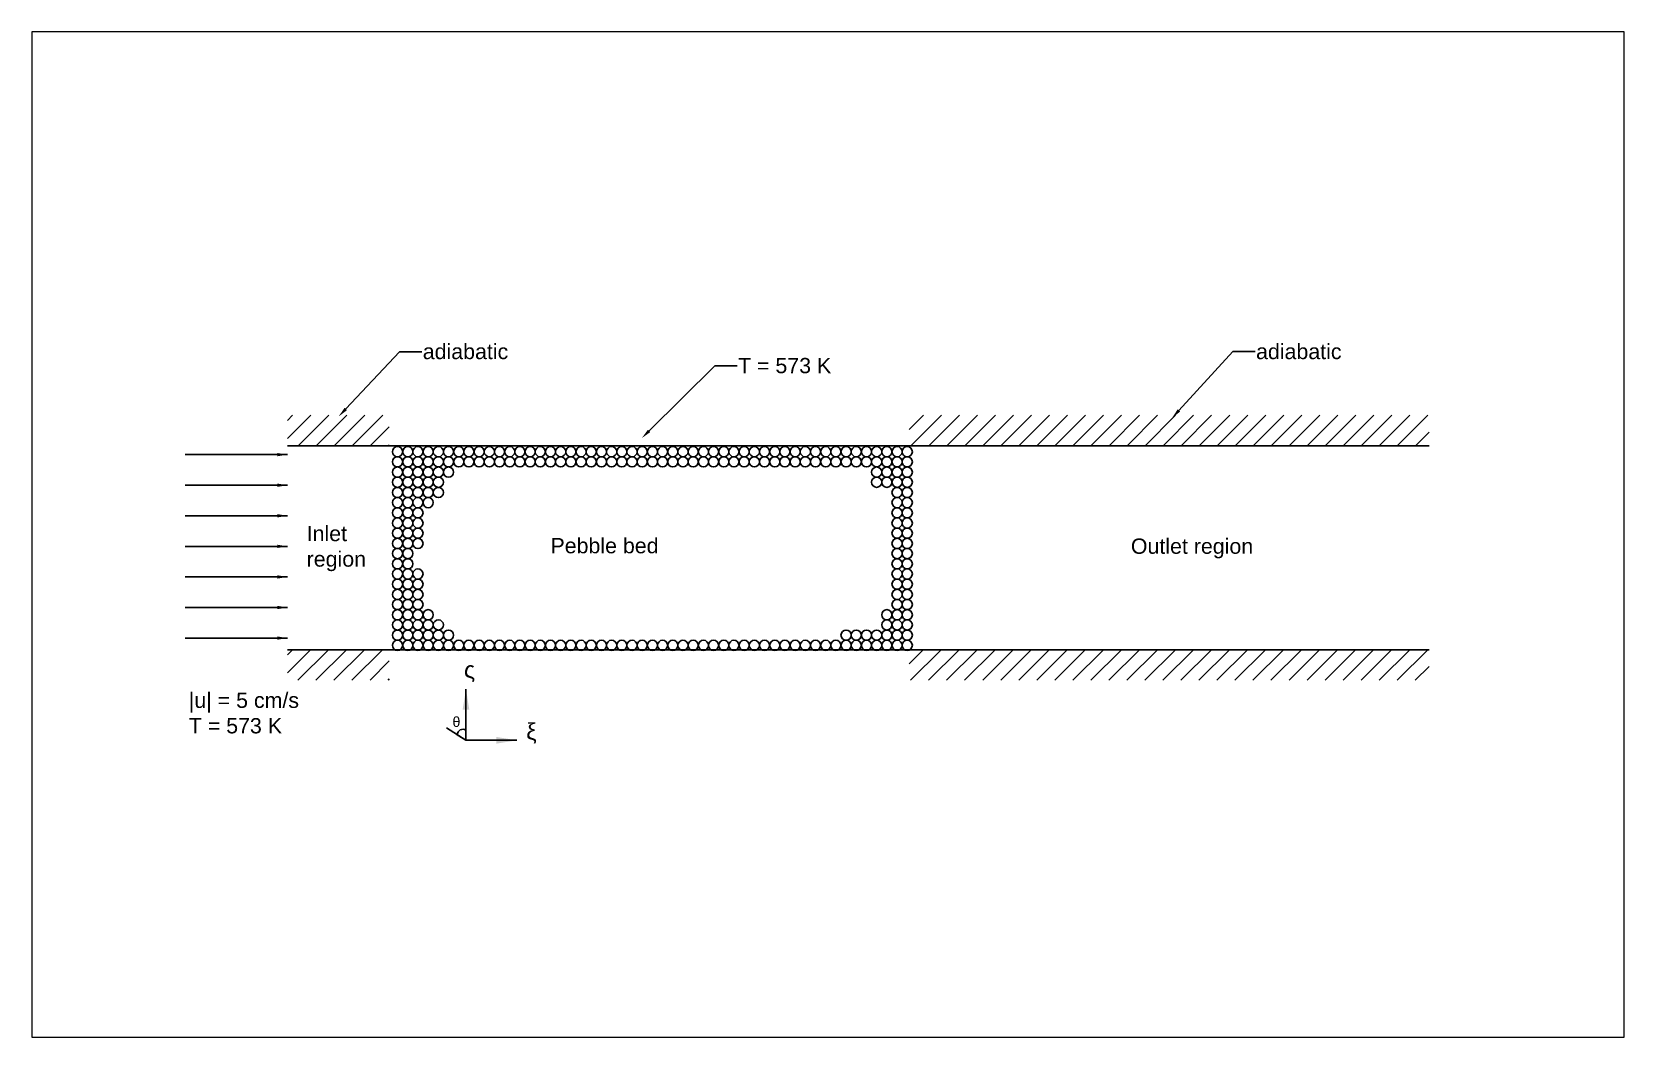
# Paper-space layout 'Layout1' of a CAD drawing. Header units: inches. Extents: x 0.3 to 10.4, y 0.8 to 7.2.
# The model-space entities are those that its viewports show. They can reach past a viewport. Long polylines and large blocks are cut down to what shows.
import ezdxf
from ezdxf import colors
from ezdxf.entities.mleader import LeaderData, LeaderLine
from ezdxf.math import Vec2, Vec3

# ---------------------------------------------------------------- set-up
doc = ezdxf.new("R2010")
doc.units = ezdxf.units.IN
doc.header["$MEASUREMENT"] = 0
doc.styles.get("Standard").update_dxf_attribs({"font": 'arial.ttf'})
doc.dimstyles.get("Standard").update_dxf_attribs({"dimtxt": 0.18, "dimasz": 0.18, "dimexe": 0.18, "dimexo": 0.0625, "dimgap": 0.09, "dimtad": 0, "dimtih": 1, "dimtoh": 1, "dimdec": 4, "dimzin": 0, "dimdsep": 46, "dimtxsty": 'Standard', "dimcen": 0.09, "dimadec": 0, "dimazin": 0, "dimtfac": 1, "dimtdec": 4, "dimtofl": 0, "dimtmove": 0, "dimatfit": 3, "dimfxl": 1, "dimtolj": 1, "dimtzin": 0, "dimarcsym": 0})

# ---------------------------------------------------------------- blocks, each defined once
blk = doc.blocks.new('*U2')
blk.add_leader([(5.01, 0), (-5.01, 0)], dimstyle='Standard', override={"dimasz": 1, "dimgap": 0.09, "dimtad": 0})
blk = doc.blocks.new('*U3')
at = {"color": 0, "linetype": 'ByBlock', "lineweight": -2, "transparency": 16777216}
for p in [(0, 18), (0, 15), (0, 12), (0, 9), (0, 6), (0, 3), (0, 0)]:
    blk.add_blockref('*U2', p, dxfattribs=at)

msp = doc.modelspace()

# ---------------------------------------------------------------- hatches: boundary and pattern name
h = msp.add_hatch()
h.set_pattern_fill('ANSI31', color=256, scale=10)
h.paths.add_polyline_path([(21.77, 10.52), (11.77, 10.52), (11.77, 7.52), (21.77, 7.52)])
h = msp.add_hatch()
h.set_pattern_fill('ANSI31', color=256, scale=10)
h.paths.add_polyline_path([(72.77, 10.52), (72.77, 7.52), (123.77, 7.52), (123.77, 10.52)])
h = msp.add_hatch()
h.set_pattern_fill('ANSI31', color=256, scale=10)
h.paths.add_polyline_path([(21.77, -15.48), (11.77, -15.48), (11.77, -12.48), (21.77, -12.48)])
h = msp.add_hatch()
h.set_pattern_fill('ANSI31', color=256, scale=10)
h.paths.add_polyline_path([(123.77, -15.48), (123.77, -12.48), (72.77, -12.48), (72.77, -15.48)])

# ---------------------------------------------------------------- linework, layer by layer
for p, q in [((11.77, 7.52), (21.77, 7.52)), ((21.77, 7.52), (72.77, 7.52)), ((72.77, 7.52), (123.77, 7.52)), ((11.77, -12.48), (21.77, -12.48)), ((21.77, -12.48), (72.77, -12.48)), ((72.77, -12.48), (123.77, -12.48)), ((29.29, -21.36), (27.39, -20.16)), ((29.28, -21.37), (28.44, -20.83)), ((29.29, -21.36), (29.29, -20.36))]:
    msp.add_line(p, q)
for centre in [(22.58, 6.95), (22.58, 5.95), (23.58, 6.95), (23.58, 5.95), (24.58, 6.95), (24.58, 5.95), (25.58, 6.95), (25.58, 5.95), (26.58, 6.95), (26.58, 5.95), (27.58, 6.95), (27.58, 5.95), (28.58, 6.95), (28.58, 5.95), (29.58, 6.95), (29.58, 5.95), (30.58, 6.95), (30.58, 5.95), (31.58, 6.95), (31.58, 5.95), (32.58, 6.95), (32.58, 5.95), (33.58, 6.95), (33.58, 5.95), (34.58, 6.95), (34.58, 5.95), (35.58, 6.95), (35.58, 5.95), (36.58, 6.95), (36.58, 5.95), (37.58, 6.95), (37.58, 5.95), (38.58, 6.95), (38.58, 5.95), (39.58, 6.95), (39.58, 5.95), (40.58, 6.95), (40.58, 5.95), (41.58, 6.95), (41.58, 5.95), (42.58, 6.95), (42.58, 5.95), (43.58, 6.95), (43.58, 5.95), (44.58, 6.95), (44.58, 5.95), (45.58, 6.95), (45.58, 5.95), (46.58, 6.95), (46.58, 5.95), (47.58, 6.95), (47.58, 5.95), (48.58, 6.95), (48.58, 5.95), (49.58, 6.95), (49.58, 5.95), (50.58, 6.95), (50.58, 5.95), (51.58, 6.95), (51.58, 5.95), (52.58, 6.95), (52.58, 5.95), (53.58, 6.95), (53.58, 5.95), (54.58, 6.95), (54.58, 5.95), (55.58, 6.95), (55.58, 5.95), (56.58, 6.95), (56.58, 5.95), (57.58, 6.95), (57.58, 5.95), (58.58, 6.95), (58.58, 5.95), (59.58, 6.95), (59.58, 5.95), (60.58, 6.95), (60.58, 5.95), (61.58, 6.95), (61.58, 5.95), (62.58, 6.95), (62.58, 5.95), (63.58, 6.95), (63.58, 5.95), (64.58, 6.95), (64.58, 5.95), (65.58, 6.95), (65.58, 5.95), (66.58, 6.95), (66.58, 5.95), (67.58, 6.95), (67.58, 5.95), (68.58, 6.95), (68.58, 5.95), (69.58, 6.95), (69.58, 5.95), (70.58, 6.95), (70.58, 5.95), (71.58, 6.95), (71.58, 5.95), (72.58, 6.95), (72.58, 5.95), (22.58, 4.95), (23.58, 4.95), (24.58, 4.95), (25.58, 4.95), (26.58, 4.95), (27.58, 4.95), (69.58, 4.95), (70.58, 4.95), (71.58, 4.95), (72.58, 4.95), (22.58, 3.95), (22.58, 2.95), (23.58, 3.95), (23.58, 2.95), (24.58, 3.95), (24.58, 2.95), (25.58, 3.95), (25.58, 2.95), (26.58, 3.95), (26.58, 2.95), (69.58, 3.95), (70.58, 3.95), (71.58, 3.95), (71.58, 2.95), (72.58, 3.95), (72.58, 2.95), (22.58, 1.95), (23.58, 1.95), (24.58, 1.95), (25.58, 1.95), (71.58, 1.95), (72.58, 1.95), (22.58, 0.95), (22.58, -0.05), (23.58, 0.95), (23.58, -0.05), (24.58, 0.95), (24.58, -0.05), (71.58, 0.95), (71.58, -0.05), (72.58, 0.95), (72.58, -0.05), (22.58, -1.05), (22.58, -2.05), (23.58, -1.05), (23.58, -2.05), (24.58, -1.05), (24.58, -2.05), (71.58, -1.05), (71.58, -2.05), (72.58, -1.05), (72.58, -2.05), (22.58, -3.05), (23.58, -3.05), (71.58, -3.05), (72.58, -3.05), (22.58, -4.05), (22.58, -5.05), (23.58, -4.05), (23.58, -5.05), (24.58, -5.05), (71.58, -4.05), (71.58, -5.05), (72.58, -4.05), (72.58, -5.05), (22.58, -6.05), (23.58, -6.05), (24.58, -6.05), (71.58, -6.05), (72.58, -6.05), (22.58, -7.05), (22.58, -8.05), (23.58, -7.05), (23.58, -8.05), (24.58, -7.05), (24.58, -8.05), (71.58, -7.05), (71.58, -8.05), (72.58, -7.05), (72.58, -8.05), (22.58, -9.05), (23.58, -9.05), (24.58, -9.05), (25.58, -9.05), (70.58, -9.05), (71.58, -9.05), (72.58, -9.05), (22.58, -10.05), (22.58, -11.05), (23.58, -10.05), (23.58, -11.05), (24.58, -10.05), (24.58, -11.05), (25.58, -10.05), (25.58, -11.05), (26.58, -10.05), (26.58, -11.05), (27.58, -11.05), (66.58, -11.05), (67.58, -11.05), (68.58, -11.05), (69.58, -11.05), (70.58, -10.05), (70.58, -11.05), (71.58, -10.05), (71.58, -11.05), (72.58, -10.05), (72.58, -11.05), (22.58, -12.05), (23.58, -12.05), (24.58, -12.05), (25.58, -12.05), (26.58, -12.05), (27.58, -12.05), (28.58, -12.05), (29.58, -12.05), (30.58, -12.05), (31.58, -12.05), (32.58, -12.05), (33.58, -12.05), (34.58, -12.05), (35.58, -12.05), (36.58, -12.05), (37.58, -12.05), (38.58, -12.05), (39.58, -12.05), (40.58, -12.05), (41.58, -12.05), (42.58, -12.05), (43.58, -12.05), (44.58, -12.05), (45.58, -12.05), (46.58, -12.05), (47.58, -12.05), (48.58, -12.05), (49.58, -12.05), (50.58, -12.05), (51.58, -12.05), (52.58, -12.05), (53.58, -12.05), (54.58, -12.05), (55.58, -12.05), (56.58, -12.05), (57.58, -12.05), (58.58, -12.05), (59.58, -12.05), (60.58, -12.05), (61.58, -12.05), (62.58, -12.05), (63.58, -12.05), (64.58, -12.05), (65.58, -12.05), (66.58, -12.05), (67.58, -12.05), (68.58, -12.05), (69.58, -12.05), (70.58, -12.05), (71.58, -12.05), (72.58, -12.05)]:
    msp.add_circle(centre, 0.5)
msp.add_arc((29, -20.84), 0.557, 58.5445, 179.2348)

# ---------------------------------------------------------------- block references
msp.add_blockref('*U3', (6.76, -11.34))

# ---------------------------------------------------------------- texts
at = {"attachment_point": 1}
for s, width, insert, char_height in [('Inlet\\Pregion', 16.8646, (13.66, -0.33), 1.5), ('Pebble bed', 16.8646, (37.58, -1.52), 1.5), ('Outlet region', 16.8646, (94.52, -1.57), 1.5), ('{\\H1.0833x;ς}', 16.8646, (29.09, -13.63), 1.5), ('|u| = 5 cm/s\\PT = 573 K', 11.6674, (2.1, -16.69), 1.5), ('θ', 16.8646, (27.96, -19.06), 1), ('{\\H1.0833x;ξ}', 16.8646, (35.2, -19.68), 1.5)]:
    msp.add_mtext_dynamic_manual_height_columns(s, width=width, gutter_width=1, heights=[0], dxfattribs=dict(at, insert=insert, char_height=char_height))

# ---------------------------------------------------------------- leaders
for points in [[(29.29, -16.36), (29.29, -21.36)], [(34.28, -21.37), (29.28, -21.37)]]:
    msp.add_leader(points, dimstyle='Standard', override={"dimasz": 2, "dimgap": 0.09, "dimtad": 0})
ml = msp.add_multileader_mtext('Standard')
ml.set_content('adiabatic', color=256)
ml.set_leader_properties()
ml.build(insert=Vec2(0, 0))
ml.multileader.update_dxf_attribs({"dogleg_length": 0.36, "arrow_head_size": 1})
ctx = ml.context
ctx.base_point, ctx.char_height, ctx.arrow_head_size, ctx.landing_gap_size, ctx.plane_origin = Vec3(24.96, 16.76), 1.5, 1, 0.09, Vec3(16.81, 8.61)
notes = []
notes.append((ctx, [(0, (1, 1, 0), (22.77, 16.76), (1, 0), 2.19, [(0, [(16.81, 10.41)], 0, [])])]))
ctx.mtext.insert, ctx.mtext.flow_direction = Vec3(25.05, 17.53), 5
ml = msp.add_multileader_mtext('Standard')
ml.set_content('adiabatic', color=256)
ml.set_leader_properties()
ml.build(insert=Vec2(0, 0))
ml.multileader.update_dxf_attribs({"dogleg_length": 0.36, "arrow_head_size": 1})
ctx = ml.context
ctx.base_point, ctx.char_height, ctx.arrow_head_size, ctx.landing_gap_size, ctx.plane_origin = Vec3(106.71, 16.77), 1.5, 1, 0.09, Vec3(98.56, 8.62)
notes.append((ctx, [(0, (1, 1, 0), (104.51, 16.77), (1, 0), 2.19, [(0, [(98.56, 10.26)], 0, [])])]))
ctx.mtext.insert, ctx.mtext.flow_direction = Vec3(106.8, 17.53), 5
ml = msp.add_multileader_mtext('Standard')
ml.set_content('T = 573 K', color=256)
ml.set_leader_properties()
ml.build(insert=Vec2(0, 0))
ml.multileader.update_dxf_attribs({"dogleg_length": 0.36, "arrow_head_size": 1})
ctx = ml.context
ctx.base_point, ctx.char_height, ctx.arrow_head_size, ctx.landing_gap_size, ctx.plane_origin = Vec3(55.89, 15.39), 1.5, 1, 0.09, Vec3(74.79, 18.18)
notes.append((ctx, [(0, (1, 1, 0), (53.7, 15.39), (1, 0), 2.19, [(0, [(46.55, 8.29)], 0, [])])]))
ctx.mtext.insert, ctx.mtext.flow_direction = Vec3(55.98, 16.15), 5
for ctx, leaders in notes:
    for number, flags, end, landing, length, lines in leaders:
        leader = LeaderData()
        leader.index, (leader.has_last_leader_line, leader.has_dogleg_vector, leader.attachment_direction) = number, flags
        leader.last_leader_point, leader.dogleg_vector, leader.dogleg_length = Vec3(end), Vec3(landing), length
        for number, points, colour, breaks in lines:
            line = LeaderLine()
            line.index, line.vertices, line.color, line.breaks = number, Vec3.list(points), colors.encode_raw_color(colour), breaks
            leader.lines.append(line)
        ctx.leaders.append(leader)

psp = doc.layouts.get("Layout1")

# ---------------------------------------------------------------- viewports
at = {"layer": '0'}
psp.add_viewport(center=(5.33, 4), size=(10.135, 6.4), view_center_point=(64.799, -1.176), view_height=98.64529, dxfattribs=at)

doc.saveas('drawing.dxf')
